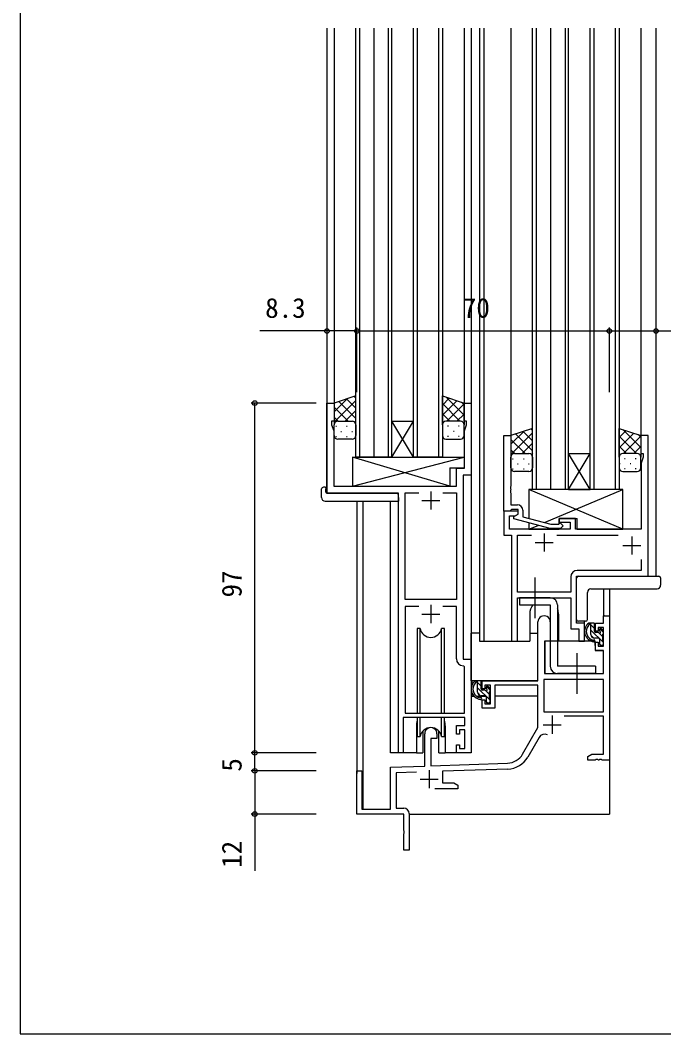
# Model space of a CAD drawing. Units: millimetres, scale not verified. Extents: x -437 to 438, y -281 to 278.
# Drawn here: x -436.8 to -258.5, y -281 to 0.1 of the extents above; entities that cross this region are included whole.
import ezdxf
from ezdxf.enums import TextEntityAlignment as Align

# ---------------------------------------------------------------- set-up
doc = ezdxf.new("R2010")
doc.units = ezdxf.units.MM
doc.header["$LTSCALE"] = 2
for name, color, linetype in [('0-2_YKK_11', 7, 'Continuous'), ('0-3_YKK_12', 2, 'Continuous'), ('0-4_YKK_13', 4, 'Continuous'), ('0-6_YKK_D', 6, 'Continuous'), ('0-7_YKK_ZWAK', 7, 'Continuous')]:
    doc.layers.add(name, color=color, linetype=linetype)
doc.styles.add('ＭＳ ゴシック', font='')
doc.styles.get('ＭＳ ゴシック').set_extended_font_data('MS Gothic')

msp = doc.modelspace()

# ---------------------------------------------------------------- linework, layer by layer
at = {"layer": '0-2_YKK_11'}
for p, q in [((-323, -130.575), (-323, -135.575)), ((-325.5, -133.075), (-320.5, -133.075)), ((-291.6, -142.275), (-291.6, -147.275)), ((-288.109, -142.675), (-271.095, -142.675)), ((-267.3, -143.075), (-267.3, -148.075)), ((-294.1, -144.775), (-289.1, -144.775)), ((-269.8, -145.575), (-264.8, -145.575)), ((-323, -162.075), (-323, -167.075)), ((-325.5, -164.575), (-320.5, -164.575)), ((-289.4, -192.775), (-289.4, -197.775)), ((-291.9, -195.275), (-286.9, -195.275)), ((-293.006, -198.827), (-296.143, -204.258)), ((-323.5, -207.875), (-323.5, -212.875)), ((-326, -210.375), (-321, -210.375))]:
    msp.add_line(p, q, dxfattribs=at)
for points in [[(-332, -203.075), (-332, -131.075), (-351.8, -131.075), (-351.8, -106.075), (-349.8, -106.075), (-349.8, -111.075), (-350.5, -111.075), (-350.5, -112.075), (-349.9, -113.724), (-349.9, -129.075), (-315.9, -129.075), (-315.9, -124.145), (-313.7, -124.145), (-313.7, -113.724), (-313.1, -112.075), (-313.1, -111.075), (-313.8, -111.075), (-313.8, -106.075), (-311.8, -106.075), (-311.8, -126.075), (-314, -126.075), (-314, -177.075), (-311.8, -177.075), (-311.8, -203.075), (-315.9, -203.075), (-315.9, -200.875), (-315.1, -200.875), (-315.1, -201.875), (-313.6, -201.875), (-313.6, -196.675), (-315.1, -196.675), (-315.1, -197.875), (-315.9, -197.875), (-315.9, -195.475), (-313.6, -195.475), (-313.6, -193.275), (-330.7, -193.275), (-330.7, -203.075)], [(-262.8, -154.075), (-262.8, -115.075), (-264.8, -115.075), (-264.8, -120.075), (-264.1, -120.075), (-264.1, -121.075), (-264.7, -122.723), (-264.7, -141.075), (-282.9, -141.075), (-282.9, -138.075), (-287.4, -138.075), (-287.4, -139.075), (-284.4, -139.075), (-284.4, -141.075), (-301.2, -141.075), (-301.2, -137.375), (-299.666, -137.375), (-298.8, -136.875), (-298.8, -136.075), (-302.8, -136.075), (-302.8, -142.675), (-300.6, -142.675), (-300.6, -172.075), (-299, -172.075), (-299, -160.075), (-284.2, -160.075), (-284.2, -168.675), (-282, -168.675), (-282, -172.075), (-280.4, -172.075), (-280.4, -167.075), (-282.6, -167.075), (-282.6, -154.075)], [(-275.13, -182.705), (-291.67, -182.705), (-291.67, -191.675), (-275.13, -191.675)]]:
    msp.add_lwpolyline(points, close=True, dxfattribs=at)
for points in [[(-302.8, -136.075), (-302.8, -115.075), (-300.8, -115.075), (-300.8, -129.117), (-300.92, -129.3), (-300.92, -129.85), (-300.8, -130.033), (-300.8, -130.117), (-300.92, -130.3), (-300.92, -130.85), (-300.8, -131.033), (-300.8, -134.275), (-299, -134.275)], [(-319.664, -130.975), (-315.9, -130.975), (-315.9, -160.575), (-330.1, -160.575), (-330.1, -130.975), (-326.336, -130.975)], [(-297.5, -135.775), (-297.5, -137.595), (-289.739, -139.675), (-287.549, -139.675), (-287.124, -139.251), (-286.276, -140.099), (-287.051, -140.875), (-289.897, -140.875), (-300, -138.168), (-300, -137.568), (-298.8, -136.875), (-298.8, -135.575), (-300.6, -135.575), (-300.8, -135.775), (-301.1, -136.075), (-302.8, -136.075)], [(-284.2, -154.275), (-284.2, -158.475), (-299, -158.475), (-299, -142.675), (-295.091, -142.675)], [(-264.7, -149.498), (-264.7, -152.475), (-282.4, -152.475)], [(-326.336, -162.475), (-330.1, -162.475), (-330.1, -192.075), (-313.7, -192.075), (-313.7, -179.273), (-313.987, -178.973)], [(-315.9, -176.975), (-315.9, -162.475), (-319.664, -162.475)], [(-289.9, -166.775), (-289.9, -172.075), (-291.5, -172.075), (-291.5, -181.075), (-275.13, -181.075), (-275.13, -174.675), (-277.4, -174.675), (-277.4, -172.375), (-276.6, -172.375), (-276.6, -173.475), (-275.13, -173.475), (-275.13, -168.275), (-276.6, -168.275), (-276.6, -169.375), (-277.4, -169.375), (-277.4, -167.075), (-275.13, -167.075), (-275.13, -165.075), (-273.5, -165.075), (-273.5, -205.075), (-275.542, -205.075), (-275.725, -204.955), (-276.275, -204.955), (-276.458, -205.075), (-276.542, -205.075), (-276.725, -204.955), (-277.275, -204.955), (-277.458, -205.075), (-279.5, -205.075), (-279.5, -204.075), (-278.409, -203.445), (-275.13, -203.445), (-275.13, -192.875), (-286.001, -192.875)], [(-297.554, -203.443), (-293.3, -196.075), (-293.3, -184.275), (-305.3, -184.275), (-305.3, -190.675), (-308.8, -190.675), (-308.8, -188.375), (-308, -188.375), (-308, -189.475), (-306.5, -189.475), (-306.5, -184.275), (-308, -184.275), (-308, -185.375), (-308.8, -185.375), (-308.8, -183.075), (-293.3, -183.075), (-293.3, -166.775)], [(-329, -219.945), (-329, -230.075), (-330.5, -230.075), (-330.5, -225.533), (-330.38, -225.35), (-330.38, -224.8), (-330.5, -224.617), (-330.5, -220.075), (-343.5, -220.075), (-343.5, -208.075), (-342.1, -208.075), (-342.1, -218.675), (-334.2, -218.675), (-334.2, -207.075), (-324.7, -206.743), (-324.7, -197.775)], [(-321.3, -197.775), (-321.3, -199.075), (-323, -199.075), (-323, -206.684), (-301.71, -205.94)], [(-301.653, -207.569), (-319.8, -208.203), (-319.8, -211.445), (-316.591, -211.445), (-315.5, -212.075), (-315.5, -213.075), (-321.85, -213.075)], [(-326.933, -208.452), (-332.57, -208.649), (-332.57, -218.445), (-330.5, -218.445)]]:
    msp.add_lwpolyline(points, dxfattribs=at)
for centre, radius, start, end in [((-299, -135.775), 1.5, 0.00001, 89.99999), ((-282.4, -154.275), 1.8, 90.00001, 179.99999), ((-291.6, -166.775), 1.7, 359.99999, 180.00001), ((-313.9, -176.975), 2, 180, 267.50807), ((-323, -197.775), 1.7, 359.99999, 180.00001), ((-291.448, -199.727), 1.8, 65.29866, 149.99999), ((-301.884, -200.943), 5, 271.99999, 330), ((-301.884, -200.943), 6.63, 272, 330), ((-330.5, -219.945), 1.5, 0.00001, 89.99999)]:
    msp.add_arc(centre, radius, start, end, dxfattribs=at)
at = {"layer": '0-3_YKK_12'}
for p, q in [((-351.8, -2.038), (-351.8, -131.075)), ((-349.8, -2.038), (-349.8, -106.575)), ((-343.8, -121.075), (-343.8, -2.038)), ((-342.8, -2.038), (-342.8, -121.075)), ((-338.8, -2.038), (-338.8, -121.075)), ((-334.8, -2.038), (-334.8, -121.075)), ((-333.8, -121.075), (-333.8, -2.038)), ((-327.8, -121.075), (-327.8, -2.038)), ((-326.8, -2.038), (-326.8, -121.075)), ((-320.8, -121.075), (-320.8, -2.038)), ((-319.8, -2.038), (-319.8, -121.075)), ((-313.8, -2.038), (-313.8, -106.575)), ((-311.8, -2.038), (-311.8, -177.375)), ((-309.5, -2.038), (-309.5, -172.075)), ((-308.3, -2.038), (-308.3, -167.075)), ((-300.8, -2.038), (-300.8, -115.575)), ((-294.8, -130.075), (-294.8, -2.038)), ((-293.8, -2.038), (-293.8, -130.075)), ((-289.8, -2.038), (-289.8, -130.075)), ((-285.8, -2.038), (-285.8, -130.075)), ((-284.8, -130.075), (-284.8, -2.038)), ((-278.8, -130.075), (-278.8, -2.038)), ((-277.8, -2.038), (-277.8, -130.075)), ((-271.8, -130.075), (-271.8, -2.038)), ((-270.8, -2.038), (-270.8, -130.075)), ((-264.8, -2.038), (-264.8, -115.575)), ((-260.6, -2.038), (-260.6, -154.075)), ((-333.8, -111.075), (-327.8, -111.075)), ((-333.8, -121.075), (-327.8, -111.075)), ((-327.8, -121.075), (-333.8, -111.075)), ((-284.8, -120.075), (-278.8, -120.075)), ((-284.8, -130.075), (-278.8, -120.075)), ((-278.8, -130.075), (-284.8, -120.075)), ((-333.8, -121.075), (-343.8, -121.075)), ((-333.8, -121.075), (-327.8, -121.075)), ((-319.8, -121.075), (-327.8, -121.075)), ((-284.8, -130.075), (-294.8, -130.075)), ((-284.8, -130.075), (-278.8, -130.075)), ((-270.8, -130.075), (-278.8, -130.075)), ((-343.5, -133.263), (-343.5, -208.775)), ((-341.87, -133.263), (-341.87, -218.675)), ((-334.2, -203.075), (-334.2, -133.263)), ((-275.13, -157.572), (-275.13, -165.075)), ((-273.5, -157.572), (-273.5, -165.075)), ((-295.6, -164.575), (-295.599, -172.075)), ((-287.6, -164.575), (-287.6, -172.075)), ((-274.83, -165.075), (-275.13, -165.075)), ((-308.299, -167.075), (-308.299, -172.075)), ((-280.4, -170.575), (-280.4, -166.575)), ((-309.5, -172.075), (-295.599, -172.075)), ((-327, -195.575), (-327, -203.075)), ((-319, -195.575), (-319, -203.075)), ((-327, -203.075), (-334.2, -203.075)), ((-312.765, -203.075), (-319, -203.075)), ((-273.5, -204.575), (-273.5, -220.075)), ((-329, -220.075), (-273.5, -220.075))]:
    msp.add_line(p, q, dxfattribs=at)
for centre, start, end in [((-291.6, -164.575), 141.31893, 180), ((-291.6, -164.575), 0, 20.36413), ((-323, -195.575), 159.63587, 180), ((-323, -195.575), 0, 20.36413)]:
    msp.add_arc(centre, 4, start, end, dxfattribs=at)
at = {"layer": '0-4_YKK_13'}
for p, q in [((-346.167, -104.864), (-349.8, -108.497)), ((-343.8, -105.326), (-349.8, -111.326)), ((-348.502, -105.642), (-343.8, -110.344)), ((-346.381, -104.935), (-343.8, -107.516)), ((-344.259, -104.228), (-343.8, -104.688)), ((-317.894, -104.71), (-319.8, -106.616)), ((-315.773, -105.417), (-319.8, -109.444)), ((-319.8, -106.226), (-314.951, -111.075)), ((-318.783, -104.414), (-313.8, -109.397)), ((-313.8, -106.273), (-318.602, -111.075)), ((-314.541, -105.828), (-313.8, -106.569)), ((-349.8, -107.173), (-345.898, -111.075)), ((-343.8, -108.154), (-346.721, -111.075)), ((-319.8, -109.054), (-317.779, -111.075)), ((-313.8, -109.101), (-315.774, -111.075)), ((-349.8, -110.001), (-348.726, -111.075)), ((-349.8, -115.075), (-349.8, -112.075)), ((-348.8, -111.075), (-344.8, -111.075)), ((-348.8, -111.075), (-344.8, -111.075)), ((-347.965, -111.1), (-347.765, -111.1)), ((-344.935, -111.1), (-344.735, -111.1)), ((-343.8, -110.982), (-344.141, -111.323)), ((-343.8, -112.075), (-343.8, -115.075)), ((-319.8, -111.882), (-319.784, -111.898)), ((-319.8, -112.075), (-319.8, -115.075)), ((-314.8, -111.075), (-318.8, -111.075)), ((-314.8, -111.075), (-318.8, -111.075)), ((-316.535, -111.1), (-316.735, -111.1)), ((-313.8, -111.93), (-313.809, -111.939)), ((-313.8, -115.075), (-313.8, -112.075)), ((-349.38, -112.515), (-349.18, -112.515)), ((-347.965, -113.93), (-347.765, -113.93)), ((-346.35, -112.515), (-346.15, -112.515)), ((-344.935, -113.93), (-344.735, -113.93)), ((-319.565, -113.93), (-319.765, -113.93)), ((-318.15, -112.515), (-318.35, -112.515)), ((-316.535, -113.93), (-316.735, -113.93)), ((-315.12, -112.515), (-315.32, -112.515)), ((-297.167, -113.864), (-300.8, -117.497)), ((-294.8, -114.326), (-300.8, -120.326)), ((-299.502, -114.642), (-294.8, -119.344)), ((-297.381, -113.935), (-294.8, -116.516)), ((-295.259, -113.228), (-294.8, -113.687)), ((-268.894, -113.71), (-270.8, -115.616)), ((-266.773, -114.417), (-270.8, -118.444)), ((-270.8, -115.226), (-265.951, -120.075)), ((-269.783, -113.414), (-264.8, -118.397)), ((-265.541, -114.828), (-264.8, -115.569)), ((-349.38, -115.345), (-349.18, -115.345)), ((-344.8, -116.075), (-348.8, -116.075)), ((-346.35, -115.345), (-346.15, -115.345)), ((-318.8, -116.075), (-314.8, -116.075)), ((-318.15, -115.345), (-318.35, -115.345)), ((-315.12, -115.345), (-315.32, -115.345)), ((-300.8, -116.173), (-296.898, -120.075)), ((-294.8, -117.154), (-297.721, -120.075)), ((-270.8, -118.054), (-268.779, -120.075)), ((-264.8, -115.273), (-269.602, -120.075)), ((-300.8, -119.001), (-299.726, -120.075)), ((-299.8, -120.075), (-295.8, -120.075)), ((-299.8, -120.075), (-295.8, -120.075)), ((-298.965, -120.1), (-298.765, -120.1)), ((-295.935, -120.1), (-295.735, -120.1)), ((-294.8, -119.982), (-295.141, -120.323)), ((-265.8, -120.075), (-269.8, -120.075)), ((-265.8, -120.075), (-269.8, -120.075)), ((-267.535, -120.1), (-267.735, -120.1)), ((-264.8, -118.101), (-266.774, -120.075)), ((-344.725, -121.075), (-344.725, -129.075)), ((-344.725, -121.075), (-313.73, -121.075)), ((-344.725, -129.075), (-313.73, -121.075)), ((-317.725, -129.075), (-344.725, -121.075)), ((-313.73, -121.075), (-313.73, -124.075)), ((-300.8, -124.075), (-300.8, -121.075)), ((-300.38, -121.515), (-300.18, -121.515)), ((-298.965, -122.93), (-298.765, -122.93)), ((-297.35, -121.515), (-297.15, -121.515)), ((-295.935, -122.93), (-295.735, -122.93)), ((-294.8, -121.075), (-294.8, -124.075)), ((-270.8, -120.882), (-270.784, -120.898)), ((-270.8, -121.075), (-270.8, -124.075)), ((-270.565, -122.93), (-270.765, -122.93)), ((-269.15, -121.515), (-269.35, -121.515)), ((-267.535, -122.93), (-267.735, -122.93)), ((-266.12, -121.515), (-266.32, -121.515)), ((-264.8, -120.93), (-264.809, -120.939)), ((-264.8, -124.075), (-264.8, -121.075)), ((-317.725, -124.075), (-317.725, -129.075)), ((-317.725, -124.075), (-313.73, -124.075)), ((-300.38, -124.345), (-300.18, -124.345)), ((-295.8, -125.075), (-299.8, -125.075)), ((-297.35, -124.345), (-297.15, -124.345)), ((-269.8, -125.075), (-265.8, -125.075)), ((-269.15, -124.345), (-269.35, -124.345)), ((-266.12, -124.345), (-266.32, -124.345)), ((-344.725, -129.075), (-317.725, -129.075)), ((-353.288, -132.263), (-353.288, -129.887)), ((-352.1, -130.775), (-352.1, -129.883)), ((-351.8, -131.075), (-332.5, -131.075)), ((-332, -132.263), (-332, -131.575)), ((-269.8, -141.075), (-295.8, -130.075)), ((-291.466, -139.212), (-269.8, -130.075)), ((-352.288, -133.263), (-332, -133.263)), ((-332, -132.263), (-332, -133.263)), ((-295.8, -141.075), (-293.221, -139.984)), ((-282.4, -141.075), (-282.4, -138.075)), ((-282.4, -141.075), (-269.8, -141.075)), ((-294.1, -165.722), (-294.1, -154.428)), ((-282.6, -166.075), (-282.6, -154.575)), ((-282.1, -154.075), (-259.8, -154.075)), ((-260.3, -154.075), (-259.8, -154.075)), ((-279.604, -166.075), (-279.604, -158.569)), ((-278.606, -157.57), (-278.609, -157.569)), ((-278.609, -157.572), (-260.3, -157.572)), ((-289.9, -162.075), (-289.9, -179.075)), ((-287.9, -162.075), (-287.9, -179.075)), ((-326.75, -168.575), (-326.75, -192.075)), ((-325.958, -168.575), (-326.75, -168.575)), ((-325.958, -192.075), (-325.958, -168.575)), ((-319.25, -168.575), (-320.042, -168.575)), ((-320.042, -192.075), (-320.042, -168.575)), ((-319.25, -192.075), (-319.25, -168.575)), ((-280.104, -166.575), (-282.1, -166.575)), ((-280.104, -166.575), (-280.104, -166.575)), ((-277.93, -167.075), (-279.23, -167.075)), ((-278.63, -170.275), (-278.63, -167.075)), ((-277.63, -168.6), (-278.63, -167.6)), ((-277.63, -169.375), (-277.63, -167.375)), ((-275.13, -169.686), (-276.148, -168.668)), ((-275.218, -169.163), (-275.718, -168.663)), ((-311.796, -183.075), (-311.796, -169.875)), ((-309.5, -169.875), (-311.796, -169.875)), ((-295.6, -169.875), (-293.3, -169.875)), ((-275.13, -172.514), (-278.63, -169.014)), ((-277.798, -171.261), (-278.616, -170.443)), ((-276.53, -171.275), (-277.63, -171.275)), ((-276.691, -169.675), (-277.33, -169.675)), ((-275.33, -170.9), (-276.323, -169.907)), ((-276.23, -168.875), (-276.23, -169.214)), ((-275.33, -172.175), (-275.33, -170.175)), ((-275.13, -169.975), (-275.13, -169.375)), ((-291.376, -172.372), (-291.43, -178.575)), ((-277.498, -172.075), (-291.076, -172.075)), ((-276.23, -171.575), (-276.23, -172.875)), ((-275.884, -173.175), (-276.23, -172.829)), ((-275.93, -173.175), (-275.43, -173.175)), ((-275.13, -172.875), (-275.13, -172.375)), ((-291.395, -174.575), (-291.5, -174.575)), ((-282.4, -186.722), (-282.4, -175.428)), ((-275.13, -178.575), (-275.161, -174.972)), ((-291.5, -179.505), (-291.421, -179.584)), ((-291.43, -178.575), (-291.411, -180.778)), ((-277.4, -179.075), (-287.9, -179.075)), ((-277.4, -179.075), (-277.4, -181.075)), ((-275.149, -180.778), (-275.13, -178.575)), ((-291.111, -181.075), (-275.449, -181.075)), ((-277.4, -181.075), (-287.9, -181.075)), ((-293.6, -183.075), (-311.796, -183.075)), ((-311.596, -183.075), (-311.596, -184.327)), ((-309.33, -183.075), (-310.63, -183.075)), ((-310.03, -186.275), (-310.03, -183.075)), ((-309.03, -184.6), (-310.03, -183.6)), ((-306.53, -188.514), (-310.03, -185.014)), ((-309.03, -185.375), (-309.03, -183.375)), ((-307.63, -184.875), (-307.63, -185.214)), ((-306.53, -185.686), (-307.548, -184.668)), ((-306.618, -185.163), (-307.118, -184.663)), ((-306.53, -185.975), (-306.53, -185.375)), ((-293.396, -184.355), (-293.396, -187.375)), ((-311.596, -186.465), (-311.596, -187.375)), ((-311.596, -187.375), (-311.015, -187.375)), ((-310.319, -187.375), (-307.706, -187.375)), ((-309.198, -187.261), (-310.016, -186.443)), ((-307.93, -187.275), (-309.03, -187.275)), ((-308.091, -185.675), (-308.73, -185.675)), ((-306.73, -186.9), (-307.723, -185.907)), ((-307.63, -187.575), (-307.63, -188.875)), ((-306.73, -188.175), (-306.73, -186.175)), ((-306.73, -187.375), (-306.5, -187.375)), ((-293.396, -187.375), (-305.3, -187.375)), ((-307.284, -189.175), (-307.63, -188.829)), ((-307.33, -189.175), (-306.83, -189.175)), ((-306.53, -188.875), (-306.53, -188.375)), ((-326.75, -193.275), (-326.75, -198.575)), ((-325.958, -198.575), (-325.958, -193.275)), ((-320.042, -198.575), (-320.042, -193.275)), ((-319.25, -198.575), (-319.25, -193.275)), ((-326.75, -198.575), (-325.958, -198.575)), ((-325.25, -197.091), (-325.25, -203.075)), ((-320.75, -203.075), (-320.75, -197.091)), ((-320.042, -198.575), (-319.25, -198.575)), ((-327, -203.075), (-325.25, -203.075)), ((-320.75, -203.075), (-319, -203.075))]:
    msp.add_line(p, q, dxfattribs=at)
for points in [[(-343.8, -112.075), (-343.8, -104.075), (-349.8, -106.075), (-349.8, -112.075)], [(-319.8, -112.075), (-319.8, -104.075), (-313.8, -106.075), (-313.8, -112.075)], [(-294.8, -121.075), (-294.8, -113.075), (-300.8, -115.075), (-300.8, -121.075)], [(-270.8, -121.075), (-270.8, -113.075), (-264.8, -115.075), (-264.8, -121.075)], [(-352.288, -129.383), (-352.1, -129.383), (-352.1, -129.883)], [(-269.8, -141.075), (-269.8, -130.075), (-295.8, -130.075), (-295.8, -138.078)], [(-295.8, -139.32), (-295.8, -141.075), (-287.4, -141.075), (-287.4, -140.875)], [(-287.4, -139.526), (-287.4, -138.075), (-282.4, -138.075)], [(-259.3, -154.575), (-259.3, -155.895), (-259.3, -156.572)], [(-289.9, -160.075), (-298.4, -160.075), (-298.4, -162.075), (-289.9, -162.075)], [(-277.498, -172.075), (-277.43, -174.675), (-275.461, -174.675)]]:
    msp.add_lwpolyline(points, dxfattribs=at)
for centre, radius, start, end in [((-348.8, -112.075), 1, 89.9999, 179.9999), ((-348.8, -112.075), 1, 89.9999, 179.9999), ((-344.8, -112.075), 1, 359.9999, 89.9999), ((-344.8, -112.075), 1, 359.9999, 89.9999), ((-318.8, -112.075), 1, 90.0001, 180.0001), ((-318.8, -112.075), 1, 90.0001, 180.0001), ((-314.8, -112.075), 1, 0.0001, 90.0001), ((-314.8, -112.075), 1, 0.0001, 90.0001), ((-348.8, -115.075), 1, 179.9999, 269.9999), ((-344.8, -115.075), 1, 269.9999, 359.9999), ((-318.8, -115.075), 1, 180.0001, 270.0001), ((-314.8, -115.075), 1, 270.0001, 0.0001), ((-299.8, -121.075), 1, 89.9999, 179.9999), ((-299.8, -121.075), 1, 89.9999, 179.9999), ((-295.8, -121.075), 1, 359.9999, 89.9999), ((-295.8, -121.075), 1, 359.9999, 89.9999), ((-269.8, -121.075), 1, 90.0001, 180.0001), ((-269.8, -121.075), 1, 90.0001, 180.0001), ((-265.8, -121.075), 1, 0.0001, 90.0001), ((-265.8, -121.075), 1, 0.0001, 90.0001), ((-299.8, -124.075), 1, 179.9999, 269.9999), ((-295.8, -124.075), 1, 269.9999, 359.9999), ((-269.8, -124.075), 1, 180.0001, 270.0001), ((-265.8, -124.075), 1, 270.0001, 0.0001), ((-352.86, -129.859), 0.427, 134.08303, 183.7494), ((-352.515, -130.529), 1.168, 78.78365, 123.34093), ((-351.8, -130.775), 0.3, 180, 270), ((-332.5, -131.575), 0.5, 0, 90), ((-352.288, -132.263), 1, 180, 269.99489), ((-282.1, -154.575), 0.5, 90, 180), ((-259.8, -154.575), 0.5, 0, 90), ((-260.3, -156.572), 1, 270, 0), ((-289.9, -162.075), 2, 0, 90), ((-278.603, -158.572), 1.002, 90.18214, 179.82), ((-323, -168.075), 3, 189.59799, 350.40583), ((-282.1, -166.075), 0.5, 180, 270), ((-277.516, -169.396), 2.885, 126.45193, 263.90389), ((-280.104, -166.075), 0.5, 270, 0), ((-277.43, -169.362), 2.504, 139.45806, 259.25217), ((-279.49, -167.479), 0.3, 301.6219, 336.95039), ((-279.03, -167.675), 0.2, 36.8699, 156.95039), ((-278.63, -167.375), 0.3, 216.8699, 270), ((-277.93, -167.375), 0.3, 0, 90), ((-275.93, -168.875), 0.3, 45, 180), ((-277.63, -170.275), 1, 180, 270), ((-277.33, -169.375), 0.3, 180, 270), ((-276.691, -169.975), 0.3, 33.05573, 90), ((-276.53, -171.575), 0.3, 0, 90), ((-276.23, -169.675), 0.25, 213.05573, 56.94427), ((-275.93, -169.214), 0.3, 180, 236.94427), ((-275.33, -169.975), 0.2, 270, 0), ((-275.43, -169.375), 0.3, 0, 45), ((-291.076, -172.375), 0.3, 90, 179.5), ((-277.752, -172.025), 0.25, 253.6388, 125.58163), ((-275.93, -172.875), 0.3, 180, 270), ((-275.43, -172.875), 0.3, 270, 0), ((-275.33, -172.375), 0.2, 0, 90), ((-275.461, -174.975), 0.3, 0.5, 90), ((-287.9, -179.075), 2, 180, 270), ((-291.111, -180.775), 0.3, 180.5, 270), ((-275.449, -180.775), 0.3, 270, 359.5), ((-308.916, -185.396), 2.885, 126.45193, 263.90389), ((-308.83, -185.362), 2.504, 139.45806, 259.25217), ((-310.89, -183.479), 0.3, 301.6219, 336.95039), ((-310.43, -183.675), 0.2, 36.8699, 156.95039), ((-310.03, -183.375), 0.3, 216.8699, 270), ((-309.33, -183.375), 0.3, 0, 90), ((-308.73, -185.375), 0.3, 180, 270), ((-307.63, -185.675), 0.25, 213.05573, 56.94427), ((-307.33, -184.875), 0.3, 45, 180), ((-307.33, -185.214), 0.3, 180, 236.94427), ((-306.83, -185.375), 0.3, 0, 45), ((-309.03, -186.275), 1, 180, 270), ((-309.152, -188.025), 0.25, 253.6388, 125.58163), ((-308.091, -185.975), 0.3, 33.05573, 90), ((-307.93, -187.575), 0.3, 0, 90), ((-306.73, -185.975), 0.2, 270, 0), ((-306.73, -188.375), 0.2, 0, 90), ((-307.33, -188.875), 0.3, 180, 270), ((-306.83, -188.875), 0.3, 270, 0), ((-323, -199.075), 3, 9.59417, 170.40661)]:
    msp.add_arc(centre, radius, start, end, dxfattribs=at)
at = {"layer": '0-6_YKK_D'}
for p, q in [((-343.5, -103.075), (-343.5, -85.075)), ((-343.5, -103.075), (-343.5, -85.075)), ((-343.5, -86.075), (-273.5, -86.075)), ((-273.5, -103.075), (-273.5, -85.075)), ((-273.5, -103.075), (-273.5, -85.075)), ((-354.8, -106.075), (-372.8, -106.075)), ((-371.8, -203.075), (-371.8, -106.075)), ((-354.8, -203.075), (-372.8, -203.075)), ((-354.8, -203.075), (-372.8, -203.075)), ((-371.8, -208.075), (-371.8, -203.075)), ((-354.8, -208.075), (-372.8, -208.075)), ((-354.8, -208.075), (-372.8, -208.075)), ((-354.8, -220.075), (-372.8, -220.075))]:
    msp.add_line(p, q, dxfattribs=at)
for points in [[(-343.5, -86.075), (-351.8, -86.075), (-370.41, -86.075)], [(-273.5, -86.075), (-260.6, -86.075), (-237.218, -86.075)], [(-371.8, -208.075), (-371.8, -220.075), (-371.8, -235.83)]]:
    msp.add_lwpolyline(points, dxfattribs=at)
for centre in [(-351.8, -86.075), (-343.5, -86.075), (-343.5, -86.075), (-273.5, -86.075), (-273.5, -86.075), (-260.6, -86.075), (-371.8, -106.075), (-371.8, -203.075), (-371.8, -203.075), (-371.8, -208.075), (-371.8, -208.075), (-371.8, -220.075)]:
    msp.add_circle(centre, 0.637, dxfattribs=at)
at = {"layer": '0-7_YKK_ZWAK'}
msp.add_line((-436.8, 244), (-436.8, -281), dxfattribs=at)
msp.add_lwpolyline([(-436.8, -281), (438.2, -281), (438.2, 244)], dxfattribs=at)

# ---------------------------------------------------------------- texts
at = {"layer": '0-6_YKK_D', "style": 'ＭＳ ゴシック'}
for s, p in [('8.3', (-368.921, -84.075)), ('70', (-314.125, -84.075))]:
    msp.add_text(s, height=5.499, dxfattribs=at).set_placement(p, align=Align.BOTTOM_LEFT)
for s, p in [('97', (-373.8, -159.987)), ('5', (-373.8, -208.302)), ('12', (-373.8, -234.98))]:
    msp.add_text(s, height=5.499, rotation=90, dxfattribs=at).set_placement(p, align=Align.BOTTOM_LEFT)

doc.saveas('drawing.dxf')
